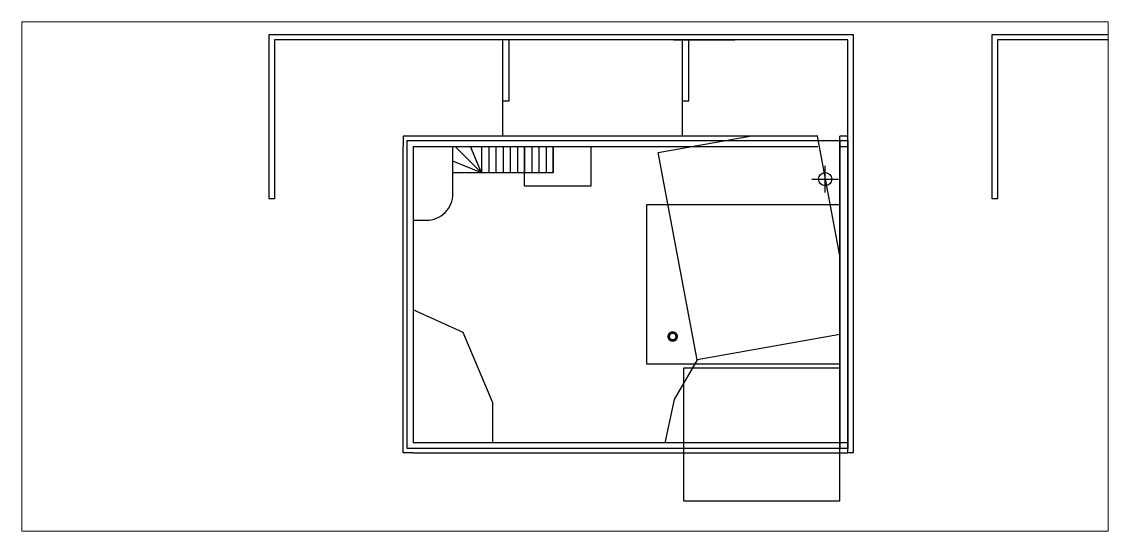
# Paper-space layout 'RdC' of a CAD drawing. Header units: centimetres. Extents: x -76 to 333, y 37 to 229.
# The model-space entities are those that its viewports show. They can reach past a viewport. Long polylines and large blocks are cut down to what shows.
import ezdxf

# ---------------------------------------------------------------- set-up
doc = ezdxf.new("R2010")
doc.units = ezdxf.units.CM
doc.header["$PDMODE"] = 34
doc.header["$PDSIZE"] = 500
for name, color, linetype in [('A-Wall', 30, 'Continuous'), ('AC-Calcul ratios', 4, 'Continuous'), ('DONUT', 240, 'Continuous'), ('DRAFTS', 6, 'Continuous'), ('Facade-VUE', 233, 'Continuous'), ('I-Cloison', 11, 'Continuous'), ('I-STAIRS', 44, 'Continuous'), ('Isolant pourtour radier', 36, 'Continuous'), ('Mur de soutenement', 1, 'Continuous'), ('Radier', 5, 'Continuous'), ('Title Block', 250, 'Continuous')]:
    doc.layers.add(name, color=color, linetype=linetype)
doc.layers.get('Title Block').off()

# ---------------------------------------------------------------- blocks, each defined once
blk = doc.blocks.new('A$C85e816c1')
at = {"layer": 'DONUT', "const_width": 100}
blk.add_lwpolyline([(-150, 0, 1), (150, 0, 1)], format="xyb", close=True, dxfattribs=at)

msp = doc.modelspace()

# ---------------------------------------------------------------- linework, layer by layer
at = {"layer": 'A-Wall'}
for points in [[(76256, 6769), (60626, 6769), (60626, 6389)], [(77086, 6389), (77386, 6389), (77386, 6769), (77086, 6769)], [(61006, -5151), (60626, -5151), (60626, 6389)], [(61006, 6389), (76256, 6389)], [(61006, 6389), (61006, -4771)], [(61006, -5151), (77386, -5151), (77386, -4771), (61006, -4771)]]:
    msp.add_lwpolyline(points, dxfattribs=at)
at = {"layer": 'AC-Calcul ratios'}
for p, q in [((77086, 6389), (77086, 6769)), ((71704, -1649), (70841, -3143)), ((70841, -3143), (70488, -4771))]:
    msp.add_line(p, q, dxfattribs=at)
for points in [[(77086, -700), (71704, -1649), (70239, 6159), (73699, 6769)], [(76229, 6769), (77086, 2202)]]:
    msp.add_lwpolyline(points, dxfattribs=at)
msp.add_lwpolyline([(67706, 6389), (67706, 4889), (65206, 4889), (65206, 6389)], close=True, dxfattribs=at)
msp.add_point((76532, 5157), dxfattribs=at)
at = {"layer": 'DRAFTS'}
for p, q in [((77086, -1965), (71197, -1965)), ((71197, -1965), (71197, -6965)), ((77086, -6965), (77086, -1965)), ((71197, -6965), (77086, -6965))]:
    msp.add_line(p, q, dxfattribs=at)
msp.add_lwpolyline([(77086, 4195), (69800, 4195), (69800, -1805), (77086, -1805)], close=True, dxfattribs=at)
at = {"layer": 'Facade-VUE'}
msp.add_line((74596, -4991), (72796, -4991), dxfattribs=at)
at = {"layer": 'I-Cloison'}
for p, q in [((64370, 8109), (64371, 6769)), ((71146, 8109), (71146, 6769)), ((77086, 6389), (77086, 389))]:
    msp.add_line(p, q, dxfattribs=at)
msp.add_lwpolyline([(61006, 4409), (61006, 3609), (61506, 3609, 0.414214), (62506, 4609), (62506, 6389)], format="xyb", dxfattribs=at)
msp.add_lwpolyline([(64006, -3269), (62886, -615), (61006, 229), (61006, -4771), (64006, -4769)], close=True, dxfattribs=at)
at = {"layer": 'I-STAIRS'}
for p, q in [((63586, 5389), (62586, 6389)), ((63586, 5389), (63172, 6389)), ((63586, 6389), (63586, 5389)), ((63856, 6389), (63856, 5389)), ((64126, 6389), (64126, 5389)), ((64396, 6389), (64396, 5389)), ((64666, 6389), (64666, 5389)), ((64936, 6389), (64936, 5389)), ((65206, 6389), (65206, 5389)), ((65476, 6389), (65476, 5389)), ((65746, 6389), (65746, 5389)), ((66016, 6389), (66016, 5389)), ((66286, 5389), (66286, 6389)), ((63586, 5389), (62506, 5836))]:
    msp.add_line(p, q, dxfattribs=at)
msp.add_lwpolyline([(62506, 6389), (66286, 6389), (66286, 5389), (62506, 5389)], close=True, dxfattribs=at)
at = {"layer": 'Isolant pourtour radier'}
msp.add_lwpolyline([(77386, -4991), (77086, -4991), (77086, 6609), (77386, 6609)], close=True, dxfattribs=at)
at = {"layer": 'Mur de soutenement'}
for points in [[(55586, 10409), (55586, 10609), (77586, 10609), (77586, 10409)], [(55786, 10409), (55786, 4409), (55586, 4409), (55586, 10609), (55786, 10609)], [(77386, 10409), (55786, 10409)], [(64370, 10409), (64370, 8109), (64620, 8109), (64620, 10409), (64370, 10409)], [(70826, 10409), (73126, 10409)], [(71146, 10409), (71146, 8109), (71396, 8109), (71396, 10409), (71146, 10409)], [(77386, 10609), (77586, 10609), (77586, -5151), (77386, -5151), (77386, 10409)], [(82820, 10409), (82820, 10609), (104820, 10609), (104820, 10409)], [(83020, 10409), (83020, 4409), (82820, 4409), (82820, 10609), (83020, 10609)], [(104620, 10409), (83020, 10409)]]:
    msp.add_lwpolyline(points, dxfattribs=at)
at = {"layer": 'Radier'}
msp.add_lwpolyline([(77086, -4991), (60786, -4991), (60786, 6609), (77086, 6609)], close=True, dxfattribs=at)

# ---------------------------------------------------------------- block references
at = {"layer": 'Title Block'}
msp.add_blockref('A$C85e816c1', (70786, -771), dxfattribs=at)

psp = doc.layouts.new('RdC')

# ---------------------------------------------------------------- viewports
at = {"layer": 'I-STAIRS', "view_target_point": (1257.38, 1825)}
psp.add_viewport(center=(128.34, 133.18), size=(409.41, 191.9084), view_center_point=(65471.34, -335.67), view_height=19190.8395, dxfattribs=at)

doc.saveas('drawing.dxf')
